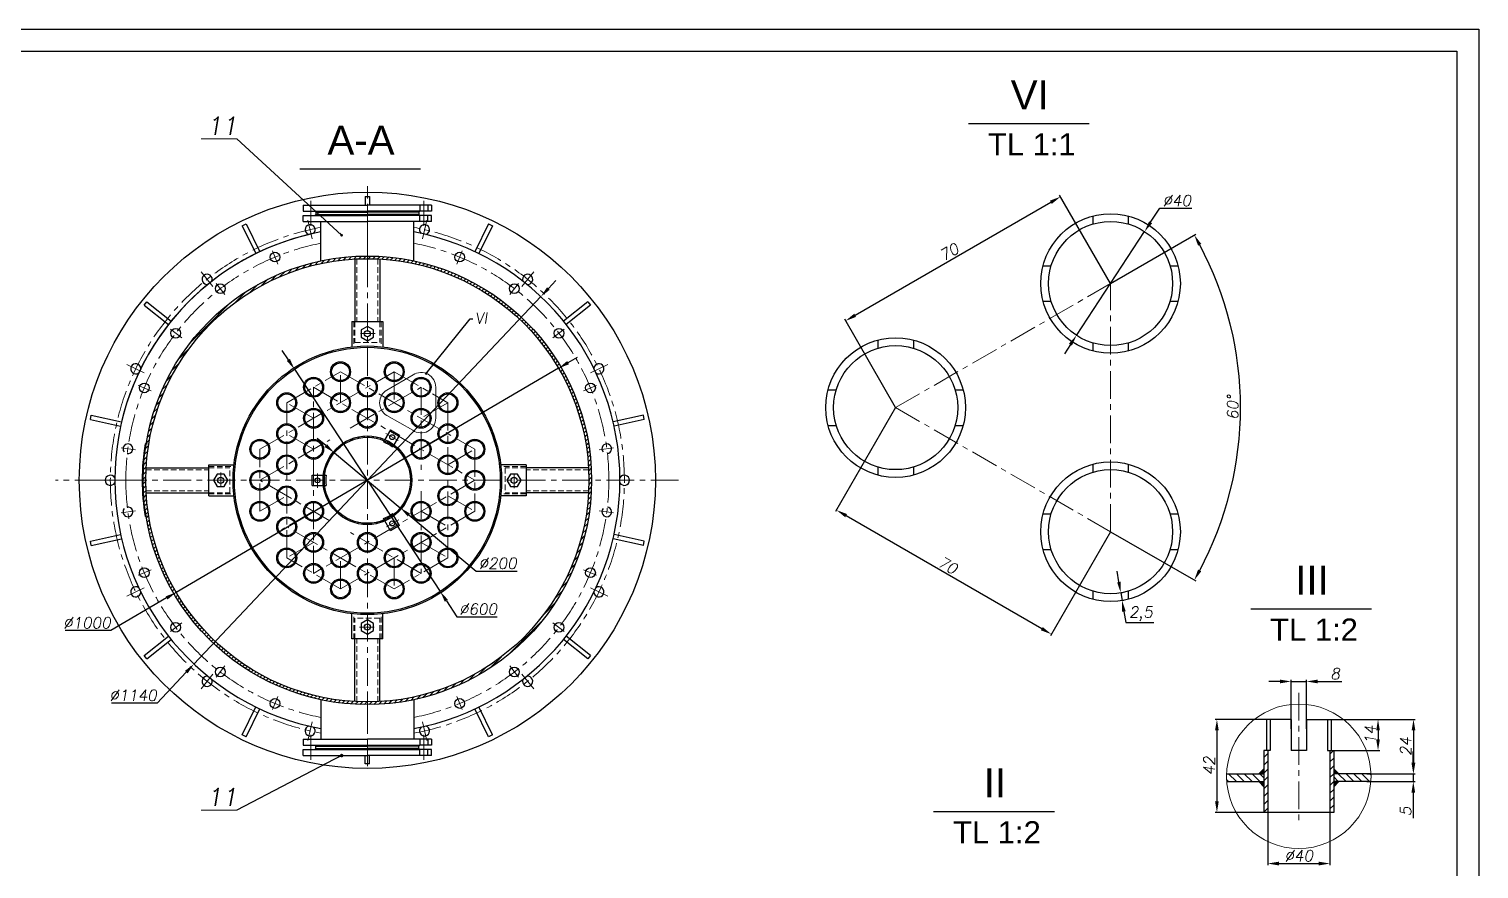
# Model space of a CAD drawing. Header units: inches. Extents: x -9 to 5931, y 0 to 8400.
# Drawn here: x 2659 to 5931, y 6505 to 8400 of the extents above; entities that cross this region are included whole.
import ezdxf

# ---------------------------------------------------------------- set-up
doc = ezdxf.new("R2010")
doc.units = ezdxf.units.IN
doc.header["$LTSCALE"] = 50
doc.header["$MEASUREMENT"] = 0
doc.linetypes.add('CENTER', pattern=[2, 1.25, -0.25, 0.25, -0.25])
doc.linetypes.add('HIDDEN', pattern=[0.375, 0.25, -0.125])
doc.layers.get('0').update_dxf_attribs({"plot": 0})
for name, color, linetype, lineweight in [('Dam', 2, 'Continuous', 30), ('Khuat', 6, 'HIDDEN', 13), ('kthuoc', 3, 'Continuous', 13), ('manh', 4, 'Continuous', 13), ('Net manh', 3, 'Continuous', 13), ('Tam', 1, 'CENTER', 13)]:
    doc.layers.add(name, color=color, linetype=linetype, lineweight=lineweight)
doc.styles.add('chu2.5', font='txt.shx', dxfattribs={"oblique": 10, "height": 25})
doc.styles.add('chu50', font='VNARIAL.ttf', dxfattribs={"height": 50})
doc.styles.add('chu65', font='VNARIAL.ttf', dxfattribs={"height": 65})
doc.dimstyles.new('Copy of kichthuoc2.5', dxfattribs={"dimtxt": 25, "dimasz": 25, "dimexe": 4, "dimexo": 0, "dimgap": 5, "dimtad": 1, "dimdec": 0, "dimzin": 0, "dimdsep": 46, "dimtxsty": 'chu2.5', "dimcen": 5, "dimclrd": 256, "dimclre": 256, "dimclrt": 256, "dimadec": 0, "dimazin": 0, "dimtfac": 1, "dimtdec": 0, "dimtmove": 0, "dimatfit": 0, "dimfxl": 0, "dimtolj": 1, "dimtzin": 0, "dimarcsym": 0})
doc.dimstyles.new('kichthuoc2.5', dxfattribs={"dimtxt": 25, "dimasz": 25, "dimexe": 4, "dimexo": 0, "dimgap": 5, "dimtad": 1, "dimtoh": 1, "dimdec": 0, "dimzin": 0, "dimdsep": 46, "dimtxsty": 'chu2.5', "dimcen": 5, "dimclrd": 256, "dimclre": 256, "dimclrt": 256, "dimadec": 0, "dimazin": 0, "dimtfac": 1, "dimtdec": 0, "dimtmove": 0, "dimatfit": 0, "dimfxl": 0, "dimtolj": 1, "dimtzin": 0, "dimarcsym": 0})
pattern_1 = [(45, (-283.086, 589.3496), (-5.303301, 5.303301), [])]

# ---------------------------------------------------------------- blocks, each defined once
blk = doc.blocks.new('*D25')
at = {"layer": 'DEFPOINTS', "color": 0}
for p in [(5099.4, 7825.9), (4614.4, 7545.9), (4614.4, 7545.9), (5380.8, 7410.8), (5099.4, 7265.9)]:
    blk.add_point(p, dxfattribs=at)
at = {"layer": 'manh', "lineweight": -2}
for p, q in [((5099.4, 7825.9), (5291.8, 7937.1)), ((5099.4, 7265.9), (5291.8, 7154.8))]:
    blk.add_line(p, q, dxfattribs=at)
blk.add_arc((4614.4, 7545.9), 778.3, 331.8406, 28.1594, dxfattribs=at)
at = {"layer": 'manh'}
for points in [[(5296.9, 7911.2), (5304.2, 7915.3), (5288.4, 7935.1)], [(5304.2, 7176.6), (5296.9, 7180.7), (5288.4, 7156.8)]]:
    blk.add_solid(points, dxfattribs=at)
at = {"layer": 'manh', "insert": (5375.1, 7545.9), "char_height": 25, "attachment_point": 5, "rotation": 90, "style": 'chu2.5'}
blk.add_mtext('\\A1;60°', dxfattribs=at)
blk = doc.blocks.new('*D24')
at = {"layer": 'DEFPOINTS', "color": 0}
for p in [(4986.4, 8021.6), (5099.4, 7825.9), (4614.4, 7545.9)]:
    blk.add_point(p, dxfattribs=at)
at = {"layer": 'manh', "lineweight": -2}
for p, q in [((5099.4, 7825.9), (4984.4, 8025.1)), ((4523.1, 7754.1), (4964.7, 8009.1)), ((4614.4, 7545.9), (4499.4, 7745.1))]:
    blk.add_line(p, q, dxfattribs=at)
at = {"layer": 'manh'}
for points in [[(4962.6, 8012.8), (4966.8, 8005.5), (4986.4, 8021.6)], [(4521, 7757.8), (4525.1, 7750.5), (4501.4, 7741.6)]]:
    blk.add_solid(points, dxfattribs=at)
at = {"layer": 'manh', "insert": (4735.1, 7896.8), "char_height": 25, "attachment_point": 5, "rotation": 30, "style": 'chu2.5'}
blk.add_mtext('\\A1;70', dxfattribs=at)
blk = doc.blocks.new('*D23')
at = {"layer": 'DEFPOINTS', "color": 0}
for p in [(4614.4, 7545.9), (5099.4, 7265.9), (4965.9, 7034.7)]:
    blk.add_point(p, dxfattribs=at)
at = {"layer": 'manh', "lineweight": -2}
for p, q in [((4614.4, 7545.9), (4478.9, 7311.3)), ((4502.5, 7302.2), (4944.2, 7047.2)), ((5099.4, 7265.9), (4963.9, 7031.3))]:
    blk.add_line(p, q, dxfattribs=at)
at = {"layer": 'manh'}
for points in [[(4504.6, 7305.8), (4500.5, 7298.6), (4480.9, 7314.7)], [(4946.3, 7050.8), (4942.1, 7043.6), (4965.9, 7034.7)]]:
    blk.add_solid(points, dxfattribs=at)
at = {"layer": 'manh', "insert": (4732.1, 7189.9), "char_height": 25, "attachment_point": 5, "rotation": 330, "style": 'chu2.5'}
blk.add_mtext('\\A1;70', dxfattribs=at)
blk = doc.blocks.new('*D22')
at = {"layer": 'DEFPOINTS', "color": 0}
for p in [(5541.7, 6928.1), (5506.7, 6821.1), (5541.7, 6821.1)]:
    blk.add_point(p, dxfattribs=at)
at = {"layer": 'manh', "lineweight": -2}
for p, q in [((5481.7, 6928.1), (5456.7, 6928.1)), ((5506.7, 6821.1), (5506.7, 6932.1)), ((5506.7, 6928.1), (5541.7, 6928.1)), ((5541.7, 6821.1), (5541.7, 6932.1)), ((5566.7, 6928.1), (5621.3, 6928.1))]:
    blk.add_line(p, q, dxfattribs=at)
at = {"layer": 'manh'}
for points in [[(5481.7, 6932.3), (5481.7, 6923.9), (5506.7, 6928.1)], [(5566.7, 6932.3), (5566.7, 6923.9), (5541.7, 6928.1)]]:
    blk.add_solid(points, dxfattribs=at)
at = {"layer": 'manh', "insert": (5606.5, 6945.6), "char_height": 25, "attachment_point": 5, "style": 'chu2.5'}
blk.add_mtext('\\A1;8', dxfattribs=at)
blk = doc.blocks.new('*D21')
at = {"layer": 'DEFPOINTS', "color": 0}
for p in [(5583, 6842.5), (5705.1, 6720), (5783, 6720)]:
    blk.add_point(p, dxfattribs=at)
at = {"layer": 'manh', "lineweight": -2}
for p, q in [((5583, 6842.5), (5787, 6842.5)), ((5783, 6817.5), (5783, 6745)), ((5705.1, 6720), (5787, 6720))]:
    blk.add_line(p, q, dxfattribs=at)
at = {"layer": 'manh'}
for points in [[(5778.8, 6817.5), (5787.2, 6817.5), (5783, 6842.5)], [(5778.8, 6745), (5787.2, 6745), (5783, 6720)]]:
    blk.add_solid(points, dxfattribs=at)
at = {"layer": 'manh', "insert": (5765.5, 6781.2), "char_height": 25, "attachment_point": 5, "rotation": 90, "style": 'chu2.5'}
blk.add_mtext('\\A1;24', dxfattribs=at)
blk = doc.blocks.new('*D20')
at = {"layer": 'DEFPOINTS', "color": 0}
for p in [(5569.5, 6842.5), (5588.6, 6772.5), (5703, 6772.5)]:
    blk.add_point(p, dxfattribs=at)
at = {"layer": 'manh', "lineweight": -2}
for p, q in [((5569.5, 6842.5), (5707, 6842.5)), ((5703, 6817.5), (5703, 6797.5)), ((5588.6, 6772.5), (5707, 6772.5))]:
    blk.add_line(p, q, dxfattribs=at)
at = {"layer": 'manh'}
for points in [[(5698.8, 6817.5), (5707.1, 6817.5), (5703, 6842.5)], [(5698.8, 6797.5), (5707.1, 6797.5), (5703, 6772.5)]]:
    blk.add_solid(points, dxfattribs=at)
at = {"layer": 'manh', "insert": (5685.5, 6807.5), "char_height": 25, "attachment_point": 5, "rotation": 90, "style": 'chu2.5'}
blk.add_mtext('\\A1;14', dxfattribs=at)
blk = doc.blocks.new('*D19')
at = {"layer": 'DEFPOINTS', "color": 0}
for p in [(5594.2, 6644.9), (5454.2, 6641.9), (5594.2, 6517.3)]:
    blk.add_point(p, dxfattribs=at)
at = {"layer": 'manh', "lineweight": -2}
for p, q in [((5594.2, 6644.9), (5594.2, 6513.3)), ((5454.2, 6641.9), (5454.2, 6513.3)), ((5479.2, 6517.3), (5569.2, 6517.3))]:
    blk.add_line(p, q, dxfattribs=at)
at = {"layer": 'manh'}
for points in [[(5479.2, 6521.5), (5479.2, 6513.1), (5454.2, 6517.3)], [(5569.2, 6521.5), (5569.2, 6513.1), (5594.2, 6517.3)]]:
    blk.add_solid(points, dxfattribs=at)
at = {"layer": 'manh', "insert": (5524.2, 6534.8), "char_height": 25, "attachment_point": 5, "style": 'chu2.5'}
blk.add_mtext('\\A1;%%c40', dxfattribs=at)
blk = doc.blocks.new('*D18')
at = {"layer": 'DEFPOINTS', "color": 0}
for p in [(5677.6, 6720), (5677.6, 6702.5), (5782.6, 6702.5)]:
    blk.add_point(p, dxfattribs=at)
at = {"layer": 'Net manh', "lineweight": -2}
for p, q in [((5782.6, 6745), (5782.6, 6770)), ((5677.6, 6720), (5786.6, 6720)), ((5782.6, 6720), (5782.6, 6702.5)), ((5677.6, 6702.5), (5786.6, 6702.5)), ((5782.6, 6677.5), (5782.6, 6619.7))]:
    blk.add_line(p, q, dxfattribs=at)
at = {"layer": 'Net manh'}
for points in [[(5778.4, 6745), (5786.7, 6745), (5782.6, 6720)], [(5778.4, 6677.5), (5786.7, 6677.5), (5782.6, 6702.5)]]:
    blk.add_solid(points, dxfattribs=at)
at = {"layer": 'Net manh', "insert": (5765.1, 6634.9), "char_height": 25, "attachment_point": 5, "rotation": 90, "style": 'chu2.5'}
blk.add_mtext('\\A1;5', dxfattribs=at)
blk = doc.blocks.new('*D17')
at = {"layer": 'DEFPOINTS', "color": 0}
for p in [(5459.8, 6842.5), (5339.4, 6632.5), (5472.7, 6632.5)]:
    blk.add_point(p, dxfattribs=at)
at = {"layer": 'manh', "lineweight": -2}
for p, q in [((5459.8, 6842.5), (5335.4, 6842.5)), ((5339.4, 6817.5), (5339.4, 6657.5)), ((5472.7, 6632.5), (5335.4, 6632.5))]:
    blk.add_line(p, q, dxfattribs=at)
at = {"layer": 'manh'}
for points in [[(5335.2, 6817.5), (5343.5, 6817.5), (5339.4, 6842.5)], [(5335.2, 6657.5), (5343.5, 6657.5), (5339.4, 6632.5)]]:
    blk.add_solid(points, dxfattribs=at)
at = {"layer": 'manh', "insert": (5321.9, 6737.5), "char_height": 25, "attachment_point": 5, "rotation": 90, "style": 'chu2.5'}
blk.add_mtext('\\A1;42', dxfattribs=at)
blk = doc.blocks.new('*D35')
at = {"layer": 'DEFPOINTS', "color": 0}
for p in [(5122.5, 7127.9), (5125.4, 7110.6), (5125.4, 7110.6)]:
    blk.add_point(p, dxfattribs=at)
at = {"layer": 'kthuoc', "lineweight": -2}
for p, q in [((5118.3, 7152.5), (5114.2, 7177.2)), ((5122.5, 7127.9), (5126.4, 7128.5)), ((5122.5, 7127.9), (5125.4, 7110.6)), ((5125.4, 7110.6), (5129.3, 7111.3)), ((5129.5, 7086), (5133.6, 7061.3)), ((5133.6, 7061.3), (5197.2, 7061.3))]:
    blk.add_line(p, q, dxfattribs=at)
at = {"layer": 'kthuoc'}
for points in [[(5122.5, 7153.2), (5114.2, 7151.8), (5122.5, 7127.9)], [(5133.6, 7086.6), (5125.4, 7085.3), (5125.4, 7110.6)]]:
    blk.add_solid(points, dxfattribs=at)
at = {"layer": 'kthuoc', "insert": (5167.9, 7080.9), "char_height": 25, "attachment_point": 5, "style": 'chu2.5'}
blk.add_mtext('\\A1;2,5', dxfattribs=at)
blk = doc.blocks.new('*D36')
at = {"layer": 'DEFPOINTS', "color": 0}
for p in [(5176.2, 7943), (5022.5, 7708.9)]:
    blk.add_point(p, dxfattribs=at)
at = {"layer": 'kthuoc', "lineweight": -2}
for p, q in [((5189.9, 7963.9), (5210.7, 7995.5)), ((5210.7, 7995.5), (5282.6, 7995.5)), ((5022.5, 7708.9), (5176.2, 7943)), ((5008.8, 7688), (4995.1, 7667.1))]:
    blk.add_line(p, q, dxfattribs=at)
at = {"layer": 'kthuoc'}
for points in [[(5186.4, 7966.2), (5193.4, 7961.6), (5176.2, 7943)], [(5005.3, 7690.3), (5012.3, 7685.7), (5022.5, 7708.9)]]:
    blk.add_solid(points, dxfattribs=at)
at = {"layer": 'kthuoc', "insert": (5249.1, 8013), "char_height": 25, "attachment_point": 5, "style": 'chu2.5'}
blk.add_mtext('\\A1;%%c40', dxfattribs=at)
blk = doc.blocks.new('*D38')
at = {"layer": 'DEFPOINTS', "color": 0}
for p in [(3813.6, 7796.3), (3030.9, 6967.4)]:
    blk.add_point(p, dxfattribs=at)
at = {"layer": 'kthuoc', "lineweight": -2}
for p, q in [((3830.8, 7814.5), (3847.9, 7832.7)), ((3813.6, 7796.3), (3030.9, 6967.4)), ((3013.8, 6949.3), (2947.8, 6879.3)), ((2947.8, 6879.3), (2844.7, 6879.3))]:
    blk.add_line(p, q, dxfattribs=at)
at = {"layer": 'kthuoc'}
for points in [[(3827.7, 7817.4), (3833.8, 7811.6), (3813.6, 7796.3)], [(3010.8, 6952.1), (3016.8, 6946.4), (3030.9, 6967.4)]]:
    blk.add_solid(points, dxfattribs=at)
at = {"layer": 'kthuoc', "insert": (2893.7, 6896.8), "char_height": 25, "attachment_point": 5, "style": 'chu2.5'}
blk.add_mtext('\\A1;∅1140', dxfattribs=at)
blk = doc.blocks.new('*D39')
at = {"layer": 'DEFPOINTS', "color": 0}
for p in [(3853.7, 7634.6), (2990.9, 7129.1)]:
    blk.add_point(p, dxfattribs=at)
at = {"layer": 'kthuoc', "lineweight": -2}
for p, q in [((3875.3, 7647.3), (3896.8, 7659.9)), ((3853.7, 7634.6), (2990.9, 7129.1)), ((2969.3, 7116.5), (2843.6, 7042.9)), ((2843.6, 7042.9), (2740.6, 7042.9))]:
    blk.add_line(p, q, dxfattribs=at)
at = {"layer": 'kthuoc'}
for points in [[(3873.1, 7650.9), (3877.4, 7643.7), (3853.7, 7634.6)], [(2967.2, 7120.1), (2971.4, 7112.9), (2990.9, 7129.1)]]:
    blk.add_solid(points, dxfattribs=at)
at = {"layer": 'kthuoc', "insert": (2789.6, 7060.4), "char_height": 25, "attachment_point": 5, "style": 'chu2.5'}
blk.add_mtext('\\A1;∅1000', dxfattribs=at)
blk = doc.blocks.new('*D40')
at = {"layer": 'DEFPOINTS', "color": 0}
for p in [(3347.8, 7444), (3496.7, 7319.7)]:
    blk.add_point(p, dxfattribs=at)
at = {"layer": 'kthuoc', "lineweight": -2}
for p, q in [((3328.6, 7460.1), (3309.4, 7476.1)), ((3347.8, 7444), (3496.7, 7319.7)), ((3515.9, 7303.7), (3667.7, 7177.1)), ((3667.7, 7177.1), (3760.4, 7177.1))]:
    blk.add_line(p, q, dxfattribs=at)
at = {"layer": 'kthuoc'}
for points in [[(3331.3, 7463.3), (3325.9, 7456.9), (3347.8, 7444)], [(3518.6, 7306.9), (3513.3, 7300.5), (3496.7, 7319.7)]]:
    blk.add_solid(points, dxfattribs=at)
at = {"layer": 'kthuoc', "insert": (3716.5, 7194.6), "char_height": 25, "attachment_point": 5, "style": 'chu2.5'}
blk.add_mtext('\\A1;%%c200', dxfattribs=at)
blk = doc.blocks.new('*D41')
at = {"layer": 'DEFPOINTS', "color": 0}
for p in [(3257.7, 7632.7), (3586.9, 7131.1)]:
    blk.add_point(p, dxfattribs=at)
at = {"layer": 'kthuoc', "lineweight": -2}
for p, q in [((3244, 7653.6), (3230.3, 7674.5)), ((3257.7, 7632.7), (3586.9, 7131.1)), ((3600.6, 7110.2), (3624.4, 7073.8)), ((3624.4, 7073.8), (3714.9, 7073.8))]:
    blk.add_line(p, q, dxfattribs=at)
at = {"layer": 'kthuoc'}
for points in [[(3247.5, 7655.9), (3240.5, 7651.3), (3257.7, 7632.7)], [(3604.1, 7112.4), (3597.1, 7107.9), (3586.9, 7131.1)]]:
    blk.add_solid(points, dxfattribs=at)
at = {"layer": 'kthuoc', "insert": (3672.2, 7091.3), "char_height": 25, "attachment_point": 5, "style": 'chu2.5'}
blk.add_mtext('\\A1;∅600', dxfattribs=at)

msp = doc.modelspace()

# ---------------------------------------------------------------- hatches: boundary and pattern name
at = {"layer": 'kthuoc'}
h = msp.add_hatch(dxfattribs=at)
h.set_pattern_fill('ANSI31', color=256, scale=60, style=0)
h.set_pattern_definition(pattern_1)
edge = h.paths.add_edge_path(flags=16)
edge.add_arc((3422.3, 7381.9), 500, 0, 360)
edge = h.paths.add_edge_path()
edge.add_arc((3422.3, 7381.9), 506, 0, 360)
h = msp.add_hatch(dxfattribs=at)
h.set_pattern_fill('ANSI31', color=256, scale=60, style=0)
h.set_pattern_definition(pattern_1)
h.paths.add_polyline_path([(3422.3, 7478.9), (3422.3, 7481.9, 0.414214), (3322.3, 7381.9), (3325.3, 7381.9, -0.414214)])
h.paths.add_polyline_path([(3422.3, 7481.9), (3422.3, 7478.9, -0.414214), (3519.3, 7381.9), (3522.3, 7381.9, 0.414214)])
h.paths.add_polyline_path([(3522.3, 7381.9), (3519.3, 7381.9, -0.414214), (3422.3, 7284.9), (3422.3, 7281.9, 0.414214)])
h.paths.add_polyline_path([(3325.3, 7381.9), (3322.3, 7381.9, 0.414214), (3422.3, 7281.9), (3422.3, 7284.9, -0.414214)])
at = {"layer": 'manh'}
h = msp.add_hatch(dxfattribs=at)
h.set_pattern_fill('ANSI31', color=256, scale=100, style=0)
h.set_pattern_definition([(45, (23162.003, -275.211), (-8.838835, 8.838835), [])])
h.paths.add_polyline_path([(5454.2, 6772.5), (5445.4, 6772.5), (5445.4, 6632.5), (5454.2, 6632.5)])
h.paths.add_polyline_path([(5602.9, 6772.5), (5594.2, 6772.5), (5594.2, 6632.5), (5602.9, 6632.5)])
h = msp.add_hatch(dxfattribs=at)
h.set_pattern_fill('ANSI31', color=256, scale=100, angle=90, style=0)
h.set_pattern_definition([(135, (23162.003, -275.211), (-8.838835, -8.838835), [])])
h.paths.add_polyline_path([(5361.2, 6720, 0.009016), (5361.1, 6714.1, 0.017842), (5361.6, 6702.5), (5445.4, 6702.5), (5445.4, 6720)])
h.paths.add_polyline_path([(5602.9, 6720), (5602.9, 6702.5), (5686.8, 6702.5, 0.017842), (5687.2, 6714.1, 0.009016), (5687.1, 6720)])
for points in [[(5434.1, 6720), (5445.4, 6720), (5445.4, 6730.8)], [(5602.9, 6730.8), (5614.2, 6720), (5602.9, 6720)], [(5445.4, 6702.5), (5433.7, 6702.5), (5445.4, 6690.5)], [(5602.9, 6702.5), (5614.6, 6702.5), (5602.9, 6690.5)]]:
    msp.add_hatch(color=256, dxfattribs=at).paths.add_polyline_path(points)

# ---------------------------------------------------------------- linework, layer by layer
msp.add_lwpolyline([(-9.2, 0), (-9.2, 8400), (5930.8, 8400), (5930.8, 0), (-9.2, 0)], close=True)
at = {"layer": 'Dam'}
for p, q in [((240.8, 8350), (5880.8, 8350)), ((5880.8, 8350), (5880.8, 50)), ((4778.9, 8186.7), (5051.5, 8186.7)), ((4792.9, 8186.7), (4933.8, 8186.7)), ((3269.8, 8084.5), (3542.4, 8084.5)), ((3417.3, 8021.9), (3427.3, 8021.9)), ((3417.3, 8021.9), (3417.3, 8002.9)), ((3427.3, 8021.9), (3427.3, 8002.9)), ((3277.3, 8002.9), (3277.3, 7989.4)), ((3277.3, 8002.9), (3422.3, 8002.9)), ((3277.3, 7989.4), (3422.3, 7989.4)), ((3303.8, 7989.4), (3306.3, 7986.9)), ((3306.3, 7986.9), (3306.3, 7981.9)), ((3306.3, 7986.9), (3422.3, 7986.9)), ((3567.3, 8002.9), (3422.3, 8002.9)), ((3567.3, 7989.4), (3422.3, 7989.4)), ((3538.3, 7986.9), (3422.3, 7986.9)), ((3540.8, 7989.4), (3538.3, 7986.9)), ((3538.3, 7986.9), (3538.3, 7981.9)), ((3540.8, 8002.9), (3540.8, 7989.4)), ((3558.8, 8002.9), (3558.8, 7989.4)), ((3567.3, 8002.9), (3567.3, 7989.4)), ((3140.1, 7956.3), (3149.1, 7960.7)), ((3140.1, 7956.3), (3170.5, 7893.2)), ((3149.1, 7960.7), (3179.5, 7897.6)), ((3277.3, 7979.4), (3422.3, 7979.4)), ((3277.3, 7965.9), (3277.3, 7979.4)), ((3277.3, 7965.9), (3422.3, 7965.9)), ((3303.8, 7979.4), (3306.3, 7981.9)), ((3306.3, 7981.9), (3422.3, 7981.9)), ((3317.3, 7876.9), (3317.3, 7965.9)), ((3538.3, 7981.9), (3422.3, 7981.9)), ((3567.3, 7979.4), (3422.3, 7979.4)), ((3567.3, 7965.9), (3422.3, 7965.9)), ((3527.3, 7876.9), (3527.3, 7965.9)), ((3540.8, 7979.4), (3538.3, 7981.9)), ((3540.8, 7965.9), (3540.8, 7979.4)), ((3558.8, 7965.9), (3558.8, 7979.4)), ((3567.3, 7965.9), (3567.3, 7979.4)), ((3695.5, 7960.7), (3665.1, 7897.6)), ((3704.5, 7956.3), (3674.1, 7893.2)), ((3695.5, 7960.7), (3704.5, 7956.3)), ((5059.4, 7978.3), (5059.4, 7960.1)), ((5139.4, 7978.3), (5139.4, 7960.1)), ((3394.3, 7881.1), (3394.3, 7739.9)), ((3450.3, 7881.1), (3450.3, 7739.9)), ((4947, 7865.9), (4965.2, 7865.9)), ((5233.5, 7865.9), (5251.7, 7865.9)), ((2918.8, 7777), (2925, 7784.8)), ((2918.8, 7777), (2973.5, 7733.3)), ((2925, 7784.8), (2979.8, 7741.2)), ((3919.5, 7784.8), (3864.8, 7741.2)), ((3925.8, 7777), (3871, 7733.3)), ((3919.5, 7784.8), (3925.8, 7777)), ((4947, 7785.9), (4965.2, 7785.9)), ((5233.5, 7785.9), (5251.7, 7785.9)), ((3387.3, 7739.9), (3457.3, 7739.9)), ((3387.3, 7739.9), (3387.3, 7683.1)), ((3457.3, 7739.9), (3457.3, 7683.1)), ((4574.4, 7698.3), (4574.4, 7680.1)), ((4654.4, 7698.3), (4654.4, 7680.1)), ((5059.4, 7691.8), (5059.4, 7673.6)), ((5139.4, 7691.8), (5139.4, 7673.6)), ((4462.1, 7585.9), (4480.2, 7585.9)), ((4748.6, 7585.9), (4766.7, 7585.9)), ((2797.2, 7519.4), (2799.4, 7529.2)), ((2799.4, 7529.2), (2867.7, 7513.6)), ((4045.1, 7529.2), (3976.8, 7513.6)), ((4047.3, 7519.4), (4045.1, 7529.2)), ((2797.2, 7519.4), (2865.5, 7503.8)), ((3474.6, 7495.6), (3461.9, 7473.6)), ((3474.6, 7495.6), (3494.6, 7484.1)), ((4047.3, 7519.4), (3979.1, 7503.8)), ((4462.1, 7505.9), (4480.2, 7505.9)), ((4748.6, 7505.9), (4766.7, 7505.9)), ((3460.4, 7471), (3458.9, 7468.4)), ((3494.6, 7484.1), (3481.9, 7462.1)), ((3480.4, 7459.5), (3478.9, 7456.9)), ((2923.1, 7409.9), (3064.3, 7409.9)), ((3064.3, 7416.9), (3121.1, 7416.9)), ((3064.3, 7346.9), (3064.3, 7416.9)), ((3780.3, 7416.9), (3723.5, 7416.9)), ((3780.3, 7416.9), (3780.3, 7346.9)), ((3921.5, 7409.9), (3780.3, 7409.9)), ((4574.4, 7411.8), (4574.4, 7393.6)), ((4654.4, 7411.8), (4654.4, 7393.6)), ((5059.4, 7418.3), (5059.4, 7400.1)), ((5139.4, 7418.3), (5139.4, 7400.1)), ((3297.6, 7370.4), (3297.6, 7393.4)), ((3297.6, 7393.4), (3323, 7393.4)), ((3297.6, 7370.4), (3323, 7370.4)), ((3326, 7393.4), (3329.1, 7393.4)), ((3326, 7370.4), (3329.1, 7370.4)), ((2923.1, 7353.9), (3064.3, 7353.9)), ((3064.3, 7346.9), (3121.1, 7346.9)), ((3780.3, 7346.9), (3723.5, 7346.9)), ((3921.5, 7353.9), (3780.3, 7353.9)), ((3480.4, 7304.3), (3478.9, 7306.9)), ((3494.6, 7279.7), (3481.9, 7301.7)), ((4947, 7305.9), (4965.2, 7305.9)), ((5233.5, 7305.9), (5251.7, 7305.9)), ((3460.4, 7292.8), (3458.9, 7295.4)), ((3474.6, 7268.2), (3461.9, 7290.2)), ((3494.6, 7279.7), (3474.6, 7268.2)), ((2797.2, 7244.3), (2865.5, 7259.9)), ((2799.4, 7234.6), (2797.2, 7244.3)), ((2799.4, 7234.6), (2867.7, 7250.2)), ((4045.1, 7234.6), (3976.8, 7250.2)), ((4047.3, 7244.3), (3979.1, 7259.9)), ((4045.1, 7234.6), (4047.3, 7244.3)), ((4947, 7225.9), (4965.2, 7225.9)), ((5233.5, 7225.9), (5251.7, 7225.9)), ((5059.4, 7131.8), (5059.4, 7113.6)), ((5139.4, 7131.8), (5139.4, 7113.6)), ((3387.3, 7023.9), (3387.3, 7080.7)), ((3457.3, 7023.9), (3457.3, 7080.7)), ((5415.7, 7092), (5688.4, 7092)), ((5429.8, 7092), (5570.7, 7092)), ((2918.8, 6986.8), (2973.5, 7030.4)), ((2925, 6978.9), (2979.8, 7022.6)), ((3457.3, 7023.9), (3387.3, 7023.9)), ((3394.3, 6882.7), (3394.3, 7023.9)), ((3450.3, 6882.7), (3450.3, 7023.9)), ((3919.5, 6978.9), (3864.8, 7022.6)), ((3925.8, 6986.8), (3871, 7030.4)), ((2925, 6978.9), (2918.8, 6986.8)), ((3925.8, 6986.8), (3919.5, 6978.9)), ((3317.3, 6886.9), (3317.3, 6797.9)), ((3527.3, 6886.9), (3527.3, 6797.9)), ((3140.1, 6807.4), (3170.5, 6870.5)), ((3149.1, 6803.1), (3179.5, 6866.2)), ((3695.5, 6803.1), (3665.1, 6866.2)), ((3704.5, 6807.4), (3674.1, 6870.5)), ((5451, 6842.5), (5451, 6772.5)), ((5506.7, 6842.5), (5451, 6842.5)), ((5459.8, 6842.5), (5459.8, 6772.5)), ((5506.7, 6842.5), (5506.7, 6772.5)), ((5541.7, 6842.5), (5597.3, 6842.5)), ((5541.7, 6842.5), (5541.7, 6772.5)), ((5588.6, 6842.5), (5588.6, 6772.5)), ((5597.3, 6842.5), (5597.3, 6772.5)), ((3149.1, 6803.1), (3140.1, 6807.4)), ((3704.5, 6807.4), (3695.5, 6803.1)), ((3277.3, 6797.9), (3277.3, 6784.4)), ((3277.3, 6797.9), (3422.3, 6797.9)), ((3277.3, 6784.4), (3540.8, 6784.4)), ((3277.3, 6774.4), (3540.8, 6774.4)), ((3277.3, 6760.9), (3277.3, 6774.4)), ((3303.8, 6784.4), (3306.3, 6781.9)), ((3303.8, 6774.4), (3306.3, 6776.9)), ((3306.3, 6781.9), (3422.3, 6781.9)), ((3306.3, 6776.9), (3306.3, 6781.9)), ((3306.3, 6776.9), (3422.3, 6776.9)), ((3567.3, 6797.9), (3422.3, 6797.9)), ((3538.3, 6781.9), (3422.3, 6781.9)), ((3538.3, 6776.9), (3422.3, 6776.9)), ((3540.8, 6784.4), (3538.3, 6781.9)), ((3538.3, 6776.9), (3538.3, 6781.9)), ((3540.8, 6774.4), (3538.3, 6776.9)), ((3540.8, 6797.9), (3540.8, 6784.4)), ((3567.3, 6784.4), (3540.8, 6784.4)), ((3540.8, 6760.9), (3540.8, 6774.4)), ((3567.3, 6774.4), (3540.8, 6774.4)), ((3558.8, 6797.9), (3558.8, 6784.4)), ((3558.8, 6760.9), (3558.8, 6774.4)), ((3567.3, 6797.9), (3567.3, 6784.4)), ((3567.3, 6760.9), (3567.3, 6774.4)), ((3277.3, 6760.9), (3422.3, 6760.9)), ((3417.3, 6741.9), (3417.3, 6760.9)), ((3427.3, 6741.9), (3417.3, 6741.9)), ((3567.3, 6760.9), (3422.3, 6760.9)), ((3427.3, 6741.9), (3427.3, 6760.9)), ((5459.8, 6772.5), (5445.4, 6772.5)), ((5445.4, 6772.5), (5445.4, 6632.5)), ((5454.2, 6772.5), (5454.2, 6632.5)), ((5541.7, 6772.5), (5506.7, 6772.5)), ((5541.7, 6772.5), (5506.7, 6772.5)), ((5588.6, 6772.5), (5602.9, 6772.5)), ((5594.2, 6772.5), (5594.2, 6632.5)), ((5602.9, 6772.5), (5602.9, 6632.5)), ((5361.2, 6720), (5445.4, 6720)), ((5687.1, 6720), (5602.9, 6720)), ((5361.6, 6702.5), (5445.4, 6702.5)), ((5686.8, 6702.5), (5602.9, 6702.5)), ((4700.2, 6634.7), (4972.9, 6634.7)), ((4714.3, 6634.7), (4855.1, 6634.7)), ((5602.9, 6632.5), (5445.4, 6632.5))]:
    msp.add_line(p, q, dxfattribs=at)
at = {"layer": 'Dam', "color": 2}
for p, q in [((2925.9, 7463.1), (2920.9, 7463.9)), ((3918.7, 7463.1), (3923.6, 7463.9)), ((2925.9, 7300.7), (2920.9, 7299.9))]:
    msp.add_line(p, q, dxfattribs=at)
at = {"layer": 'Dam'}
for points in [[(3436.3, 7721), (3422.3, 7729), (3408.3, 7721), (3408.3, 7704.8), (3422.3, 7696.7), (3436.3, 7704.8)], [(3083.2, 7395.9), (3075.1, 7381.9), (3083.2, 7367.9), (3099.4, 7367.9), (3107.4, 7381.9), (3099.4, 7395.9)], [(3761.4, 7367.9), (3769.4, 7381.9), (3761.4, 7395.9), (3745.2, 7395.9), (3737.1, 7381.9), (3745.2, 7367.9)], [(3408.3, 7042.8), (3422.3, 7034.7), (3436.3, 7042.8), (3436.3, 7059), (3422.3, 7067), (3408.3, 7059)]]:
    msp.add_lwpolyline(points, close=True, dxfattribs=at)
for centre, radius in [((3422.3, 7381.9), 650), ((5099.4, 7825.9), 157.5), ((5099.4, 7825.9), 140), ((3422.3, 7381.9), 506), ((3213.7, 7885.4), 11), ((3630.8, 7885.4), 11), ((3422.3, 7381.9), 500), ((3090.5, 7814.3), 11), ((3754, 7814.3), 11), ((2989.9, 7713.7), 11), ((3854.7, 7713.7), 11), ((3422.3, 7712.9), 7), ((4614.4, 7545.9), 157.5), ((3422.3, 7381.9), 303), ((3422.3, 7381.9), 300), ((3422.3, 7381.9), 300), ((4614.4, 7545.9), 140), ((3361.7, 7626.9), 22.5), ((3361.7, 7626.9), 20), ((3482.9, 7626.9), 22.5), ((3482.9, 7626.9), 20), ((2918.8, 7590.4), 11), ((3301, 7591.9), 22.5), ((3301, 7591.9), 20), ((3422.3, 7591.9), 22.5), ((3422.3, 7591.9), 20), ((3543.5, 7591.9), 22.5), ((3543.5, 7591.9), 20), ((3925.8, 7590.4), 11), ((3240.4, 7556.9), 22.5), ((3240.4, 7556.9), 20), ((3361.7, 7556.9), 22.5), ((3361.7, 7556.9), 20), ((3482.9, 7556.9), 22.5), ((3482.9, 7556.9), 20), ((3604.1, 7556.9), 22.5), ((3604.1, 7556.9), 20), ((3301, 7521.9), 22.5), ((3301, 7521.9), 20), ((3422.3, 7521.9), 22.5), ((3422.3, 7521.9), 20), ((3543.5, 7521.9), 22.5), ((3543.5, 7521.9), 20), ((3240.4, 7486.9), 22.5), ((3240.4, 7486.9), 20), ((3604.1, 7486.9), 22.5), ((3604.1, 7486.9), 20), ((3179.8, 7451.9), 22.5), ((3179.8, 7451.9), 20), ((3301, 7451.9), 22.5), ((3301, 7451.9), 20), ((3422.3, 7381.9), 100), ((3422.3, 7381.9), 100), ((3422.3, 7381.9), 97), ((3478.5, 7479.2), 5.61), ((3543.5, 7451.9), 22.5), ((3543.5, 7451.9), 20), ((3664.8, 7451.9), 22.5), ((3664.8, 7451.9), 20), ((3240.4, 7416.9), 22.5), ((3240.4, 7416.9), 20), ((3604.1, 7416.9), 22.5), ((3604.1, 7416.9), 20), ((3179.8, 7381.9), 22.5), ((3179.8, 7381.9), 20), ((3664.8, 7381.9), 22.5), ((3664.8, 7381.9), 20), ((5099.4, 7265.9), 157.5), ((5099.4, 7265.9), 140), ((3091.3, 7381.9), 7), ((3240.4, 7346.9), 22.5), ((3240.4, 7346.9), 20), ((3309.9, 7381.9), 5.61), ((3604.1, 7346.9), 22.5), ((3604.1, 7346.9), 20), ((3753.3, 7381.9), 7), ((3179.8, 7311.9), 22.5), ((3179.8, 7311.9), 20), ((3301, 7311.9), 22.5), ((3301, 7311.9), 20), ((3543.5, 7311.9), 22.5), ((3543.5, 7311.9), 20), ((3664.8, 7311.9), 22.5), ((3664.8, 7311.9), 20), ((3240.4, 7276.9), 22.5), ((3240.4, 7276.9), 20), ((3604.1, 7276.9), 22.5), ((3604.1, 7276.9), 20), ((3301, 7241.9), 22.5), ((3422.3, 7241.9), 22.5), ((3478.5, 7284.5), 5.61), ((3543.5, 7241.9), 22.5), ((3301, 7241.9), 20), ((3422.3, 7241.9), 20), ((3543.5, 7241.9), 20), ((3240.4, 7206.9), 22.5), ((3240.4, 7206.9), 20), ((3361.7, 7206.9), 22.5), ((3361.7, 7206.9), 20), ((3482.9, 7206.9), 22.5), ((3482.9, 7206.9), 20), ((3604.1, 7206.9), 22.5), ((3604.1, 7206.9), 20), ((2918.8, 7173.3), 11), ((3301, 7171.9), 22.5), ((3301, 7171.9), 20), ((3422.3, 7171.9), 22.5), ((3422.3, 7171.9), 20), ((3543.5, 7171.9), 22.5), ((3543.5, 7171.9), 20), ((3925.8, 7173.3), 11), ((3361.7, 7136.9), 22.5), ((3361.7, 7136.9), 20), ((3482.9, 7136.9), 22.5), ((3482.9, 7136.9), 20), ((2989.9, 7050.1), 11), ((3422.3, 7050.9), 7), ((3854.7, 7050.1), 11), ((3090.5, 6949.5), 11), ((3754, 6949.5), 11), ((3213.7, 6878.4), 11), ((3630.8, 6878.4), 11)]:
    msp.add_circle(centre, radius, dxfattribs=at)
for centre, radius, start, end in [((3293.2, 7947.3), 11.5, 312.1673, 253.547), ((3551.3, 7947.3), 11.5, 286.453, 227.8327), ((3422.3, 7381.9), 570, 100.6151, 180), ((3422.3, 7381.9), 570, 100.6151, 166.2998), ((3422.3, 7381.9), 570, 0, 79.3849), ((3060.7, 7835.3), 11.5, 337.8816, 279.2613), ((3783.9, 7835.3), 11.5, 260.7387, 202.1184), ((2899.7, 7633.5), 11.5, 3.5958, 304.9756), ((3944.8, 7633.5), 11.5, 235.0244, 176.4042), ((2881.9, 7453), 11, 263.0782, 221.2159), ((3426.8, 7389.7), 85, 52.2166, 67.7834), ((3962.6, 7453), 11, 276.9218, 221.2159), ((2842.3, 7381.9), 11.5, 29.3101, 330.6899), ((3422.3, 7381.9), 570, 180, 259.3849), ((3413.3, 7381.9), 85, 172.2166, 187.7834), ((3422.3, 7381.9), 570, 280.6151, 0), ((4002.3, 7381.9), 11.5, 209.3101, 150.6899), ((2881.9, 7310.7), 11, 138.7841, 96.9218), ((3426.8, 7374.1), 85, 292.2166, 307.7834), ((3962.6, 7310.7), 11, 138.7841, 83.0782), ((2899.7, 7130.2), 11.5, 55.0244, 356.4042), ((3944.8, 7130.2), 11.5, 183.5958, 124.9756), ((3060.7, 6928.4), 11.5, 80.7387, 22.1184), ((3783.9, 6928.4), 11.5, 157.8816, 99.2613), ((3293.2, 6816.4), 11.5, 106.453, 47.8327), ((3551.3, 6816.4), 11.5, 132.1673, 73.547)]:
    msp.add_arc(centre, radius, start, end, dxfattribs=at)
at = {"layer": 'Dam', "color": 2}
msp.add_arc((3422.3, 7381.9), 508, 170.7118, 189.2882, dxfattribs=at)
at = {"layer": 'Khuat'}
for p, q in [((3398.5, 7881.3), (3398.5, 7739.9)), ((3446.1, 7881.3), (3446.1, 7739.9)), ((3391.5, 7739.9), (3391.5, 7683.5)), ((3394.3, 7739.9), (3394.3, 7692.6)), ((3450.3, 7739.9), (3450.3, 7692.6)), ((3453.1, 7739.9), (3453.1, 7683.5)), ((3394.3, 7692.6), (3450.3, 7692.6)), ((2922.8, 7405.7), (3064.3, 7405.7)), ((3064.3, 7412.7), (3120.7, 7412.7)), ((3064.3, 7409.9), (3111.6, 7409.9)), ((3111.6, 7353.9), (3111.6, 7409.9)), ((3780.3, 7412.7), (3723.9, 7412.7)), ((3780.3, 7409.9), (3733, 7409.9)), ((3733, 7409.9), (3733, 7353.9)), ((3921.7, 7405.7), (3780.3, 7405.7)), ((2922.8, 7358.1), (3064.3, 7358.1)), ((3064.3, 7353.9), (3111.6, 7353.9)), ((3064.3, 7351.1), (3120.7, 7351.1)), ((3780.3, 7351.1), (3723.9, 7351.1)), ((3780.3, 7353.9), (3733, 7353.9)), ((3921.7, 7358.1), (3780.3, 7358.1)), ((3391.5, 7023.9), (3391.5, 7080.3)), ((3450.3, 7071.2), (3394.3, 7071.2)), ((3394.3, 7023.9), (3394.3, 7071.2)), ((3450.3, 7023.9), (3450.3, 7071.2)), ((3453.1, 7023.9), (3453.1, 7080.3)), ((3398.5, 6882.4), (3398.5, 7023.9)), ((3446.1, 6882.4), (3446.1, 7023.9))]:
    msp.add_line(p, q, dxfattribs=at)
at = {"layer": 'kthuoc'}
for p, q in [((3128.1, 8152), (3047.5, 8152)), ((3466.4, 7585.5), (3525.5, 7619.6)), ((3576.6, 7591.9), (3576.6, 7521.9)), ((3524.7, 7494.7), (3466.4, 7528.2)), ((3128.1, 6637.6), (3047.5, 6637.6))]:
    msp.add_line(p, q, dxfattribs=at)
msp.add_circle((5524.2, 6714.1), 163, dxfattribs=at)
for centre, start, end in [((3543.5, 7591.9), 0, 122.9588), ((3482.9, 7556.9), 119.899, 240.0934), ((3543.5, 7521.9), 235.3304, 0)]:
    msp.add_arc(centre, 33.1, start, end, dxfattribs=at)
at = {"layer": 'manh'}
for p, q in [((5434.1, 6720), (5445.4, 6730.8)), ((5614.2, 6720), (5602.9, 6730.8)), ((5433.7, 6702.5), (5445.4, 6690.5)), ((5614.6, 6702.5), (5602.9, 6690.5))]:
    msp.add_line(p, q, dxfattribs=at)
for start, end in [(177.9338, 184.0885), (355.9115, 2.0662)]:
    msp.add_arc((5524.2, 6714.1), 163, start, end, dxfattribs=at)
at = {"layer": 'Tam'}
for p, q in [((3422.3, 6817.9), (3422.3, 8045.8)), ((3294.8, 8012.6), (3294.8, 7976)), ((3294.8, 7956.1), (3294.8, 7992.8)), ((3422.3, 7866.7), (3422.3, 7997.6)), ((3549.8, 8012.6), (3549.8, 7976)), ((3549.8, 7956.1), (3549.8, 7992.8)), ((3288.3, 7968.8), (3297.9, 7926.8)), ((3556.2, 7968.8), (3546.7, 7926.8)), ((3208, 7899.2), (3220.2, 7869.7)), ((3636.5, 7899.2), (3624.3, 7869.7)), ((3047, 7852.5), (3073.8, 7818.9)), ((3081.4, 7826.1), (3100.9, 7800.7)), ((3763.1, 7826.1), (3743.7, 7800.7)), ((3797.6, 7852.5), (3770.8, 7818.9)), ((4614.4, 7545.9), (5099.4, 7825.9)), ((5099.4, 7265.9), (5099.4, 7825.9)), ((2978.1, 7722.7), (3003.4, 7703.3)), ((3866.5, 7722.7), (3841.1, 7703.3)), ((3439.8, 7712.9), (3406.7, 7712.9)), ((2879.9, 7643.1), (2918.7, 7624.4)), ((3179.8, 7451.9), (3482.9, 7626.9)), ((3240.4, 7556.9), (3361.7, 7626.9)), ((3361.7, 7556.9), (3361.7, 7626.9)), ((3361.7, 7626.9), (3664.8, 7451.9)), ((3482.9, 7626.9), (3482.9, 7556.9)), ((3482.9, 7626.9), (3604.1, 7556.9)), ((3964.6, 7643.1), (3925.9, 7624.4)), ((2905, 7596.1), (2934.5, 7583.9)), ((3301, 7171.9), (3301, 7591.9)), ((3301, 7591.9), (3664.8, 7381.9)), ((3383.6, 7499.5), (3543.5, 7591.9)), ((3543.5, 7591.9), (3543.5, 7405.7)), ((3939.6, 7596.1), (3910, 7583.9)), ((3301, 7521.9), (3240.4, 7556.9)), ((3240.4, 7206.9), (3240.4, 7556.9)), ((3604.1, 7556.9), (3543.5, 7521.9)), ((3604.1, 7556.9), (3604.1, 7206.9)), ((4614.4, 7545.9), (5099.4, 7265.9)), ((3179.8, 7381.9), (3337.7, 7473)), ((3301, 7451.9), (3240.4, 7486.9)), ((3464, 7487.6), (3491.7, 7471.6)), ((3604.1, 7486.9), (3543.5, 7451.9)), ((2867.1, 7455), (2898.8, 7450.8)), ((3179.8, 7311.9), (3179.8, 7451.9)), ((3604.1, 7416.9), (3664.8, 7451.9)), ((3664.8, 7451.9), (3664.8, 7311.9)), ((3977.4, 7455), (3945.7, 7450.8)), ((3091.3, 7399.4), (3091.3, 7366.3)), ((3309.9, 7365.1), (3309.9, 7397.1)), ((3753.3, 7364.3), (3753.3, 7397.5)), ((4124.4, 7381.9), (2718.2, 7381.9)), ((2820.3, 7381.9), (2863.3, 7381.9)), ((3337.5, 7290.8), (3179.8, 7381.9)), ((3664.8, 7381.9), (3301, 7171.9)), ((4024.2, 7381.9), (3967.3, 7381.9)), ((3179.8, 7311.9), (3240.4, 7346.9)), ((3543.5, 7357.2), (3543.5, 7171.9)), ((3604.1, 7346.9), (3664.8, 7311.9)), ((2867.1, 7308.8), (2898.8, 7313)), ((3301, 7311.9), (3228.3, 7269.9)), ((3664.8, 7311.9), (3361.7, 7136.9)), ((3543.5, 7311.9), (3604.1, 7276.9)), ((3977.4, 7308.8), (3945.7, 7313)), ((3482.9, 7136.9), (3240.4, 7276.9)), ((3493, 7292.9), (3465.3, 7276.9)), ((3301, 7241.9), (3240.4, 7206.9)), ((3543.5, 7171.9), (3384.1, 7263.9)), ((3543.5, 7241.9), (3604.1, 7206.9)), ((3361.7, 7136.9), (3240.4, 7206.9)), ((3361.7, 7136.9), (3361.7, 7206.9)), ((3482.9, 7206.9), (3482.9, 7136.9)), ((3604.1, 7206.9), (3482.9, 7136.9)), ((2905, 7167.6), (2934.5, 7179.8)), ((3939.6, 7167.6), (3910, 7179.8)), ((2879.9, 7120.7), (2918.7, 7139.3)), ((3964.6, 7120.7), (3925.9, 7139.3)), ((2978.1, 7041), (3003.4, 7060.5)), ((3404.7, 7050.9), (3437.9, 7050.9)), ((3866.5, 7041), (3841.1, 7060.5)), ((3047, 6911.2), (3073.8, 6944.9)), ((3081.4, 6937.7), (3100.9, 6963)), ((3763.1, 6937.7), (3743.7, 6963)), ((3797.6, 6911.2), (3770.8, 6944.9)), ((3208, 6864.6), (3220.2, 6894.1)), ((3422.3, 6897.1), (3422.3, 6736.9)), ((3636.5, 6864.6), (3624.3, 6894.1)), ((5524.2, 6902.7), (5524.2, 6602.7)), ((3288.3, 6795), (3297.9, 6836.9)), ((3294.8, 6807.6), (3294.8, 6771)), ((3556.2, 6795), (3546.7, 6836.9)), ((3549.8, 6807.6), (3549.8, 6771)), ((3294.8, 6751.1), (3294.8, 6787.8)), ((3549.8, 6751.1), (3549.8, 6787.8))]:
    msp.add_line(p, q, dxfattribs=at)
for radius, start, end in [(580, 100.43, 259.57), (580, 280.43, 79.57), (545, 101.1081, 180), (545, 0, 78.8919), (545, 180, 258.8919), (545, 281.1081, 0)]:
    msp.add_arc((3422.3, 7381.9), radius, start, end, dxfattribs=at)

# ---------------------------------------------------------------- texts
at = {"layer": 'kthuoc'}
for s, insert, char_height, width, attachment_point, style in [('VI', (4917.1, 8251.4), 65, 383.94, 5, 'chu65'), ('A-A', (3408, 8149.2), 65, 383.94, 5, 'chu65'), ('TL 1:1', (4822.6, 8164.8), 50, 530.059, 1, 'chu50'), ('III', (5553.9, 7156.6), 65, 383.94, 5, 'chu65'), ('TL 1:2', (5459.5, 7070.1), 50, 530.059, 1, 'chu50'), ('II', (4838.4, 6699.4), 65, 383.94, 5, 'chu65'), ('TL 1:2', (4744, 6612.8), 50, 530.059, 1, 'chu50')]:
    msp.add_mtext(s, dxfattribs=dict(at, insert=insert, char_height=char_height, width=width, attachment_point=attachment_point, style=style))
at = {"layer": 'kthuoc', "insert": (3664.4, 7759.1), "char_height": 25, "attachment_point": 1, "rotation": 2.9505, "style": 'chu2.5'}
msp.add_mtext('VI', dxfattribs=at)
at = {"layer": 'manh', "char_height": 40, "attachment_point": 7, "style": 'chu2.5'}
for insert in [(3059.9, 8161.6), (3059.9, 6647.2)]:
    msp.add_mtext('11', dxfattribs=dict(at, insert=insert))

# ---------------------------------------------------------------- dimensions: what is measured, and where the dimension line sits
at = {"layer": 'kthuoc'}
for p1, p2, text, picture, middle in [((5022.5, 7708.9), (5176.2, 7943), '%%c40', '*D36', (5249.1, 7995.5)), ((3347.8, 7444), (3496.7, 7319.7), '%%c200', '*D40', (3716.5, 7177.1))]:
    dim = msp.add_diameter_dim_2p(p1=p1, p2=p2, text=text, dimstyle='kichthuoc2.5', dxfattribs=at)
    dim.commit()
    dim.dimension.update_dxf_attribs({"geometry": picture, "text_midpoint": middle, "dimtype": 163})
for p1, p2, picture, middle in [((3813.6, 7796.3), (3030.9, 6967.4), '*D38', (2893.7, 6879.3)), ((3853.7, 7634.6), (2990.9, 7129.1), '*D39', (2789.6, 7042.9)), ((3257.7, 7632.7), (3586.9, 7131.1), '*D41', (3672.2, 7073.8))]:
    dim = msp.add_diameter_dim_2p(p1=p1, p2=p2, dimstyle='kichthuoc2.5', dxfattribs=at)
    dim.commit()
    dim.dimension.update_dxf_attribs({"geometry": picture, "text_midpoint": middle, "dimtype": 163})
dim = msp.add_aligned_dim(p1=(5122.5, 7127.9), p2=(5125.4, 7110.6), distance=0, text='2,5', dimstyle='kichthuoc2.5', dxfattribs=at)
dim.commit()
dim.dimension.update_dxf_attribs({"geometry": '*D35', "text_midpoint": (5167.9, 7080.9)})
at = {"layer": 'manh'}
for p2, distance, picture, middle in [((5099.4, 7825.9), 226, '*D24', (4735.1, 7896.8)), ((5099.4, 7265.9), -267, '*D23', (4732.1, 7189.9))]:
    dim = msp.add_aligned_dim(p1=(4614.4, 7545.9), p2=p2, distance=distance, text='70', dimstyle='kichthuoc2.5', override={"dimlfac": 0.2}, dxfattribs=at)
    dim.commit()
    dim.dimension.update_dxf_attribs({"geometry": picture, "text_midpoint": middle})
dim = msp.add_angular_dim_2l(base=(5380.8, 7410.8), line1=((4614.4, 7545.9), (5099.4, 7265.9)), line2=((4614.4, 7545.9), (5099.4, 7825.9)), dimstyle='kichthuoc2.5', dxfattribs=at)
dim.commit()
dim.dimension.update_dxf_attribs({"geometry": '*D25', "text_midpoint": (5375.1, 7545.9)})
for base, p1, p2, text, picture, middle in [((5541.7, 6928.1), (5506.7, 6821.1), (5541.7, 6821.1), '8', '*D22', (5606.5, 6945.6)), ((5594.2, 6517.3), (5454.2, 6641.9), (5594.2, 6644.9), '%%c40', '*D19', (5524.2, 6534.8))]:
    dim = msp.add_linear_dim(base=base, p1=p1, p2=p2, text=text, dimstyle='kichthuoc2.5', override={"dimlfac": 0.2}, dxfattribs=at)
    dim.commit()
    dim.dimension.update_dxf_attribs({"geometry": picture, "text_midpoint": middle})
for base, p1, p2, picture, middle in [((5339.4, 6632.5), (5459.8, 6842.5), (5472.7, 6632.5), '*D17', (5321.9, 6737.5)), ((5703, 6772.5), (5569.5, 6842.5), (5588.6, 6772.5), '*D20', (5685.5, 6807.5)), ((5782.987341, 6719.983265), (5582.9680788, 6842.483265), (5705.1345588, 6719.983265), '*D21', (5765.487341, 6781.233265))]:
    dim = msp.add_linear_dim(base=base, p1=p1, p2=p2, angle=90, dimstyle='kichthuoc2.5', override={"dimlfac": 0.2}, dxfattribs=at)
    dim.commit()
    dim.dimension.update_dxf_attribs({"geometry": picture, "text_midpoint": middle})
at = {"layer": 'Net manh'}
dim = msp.add_linear_dim(base=(5782.6, 6702.5), p1=(5677.6, 6720), p2=(5677.6, 6702.5), angle=90, text='5', dimstyle='Copy of kichthuoc2.5', dxfattribs=at)
dim.commit()
dim.dimension.update_dxf_attribs({"geometry": '*D18', "text_midpoint": (5782.6, 6634.9), "dimtype": 160})

# ---------------------------------------------------------------- leaders
at = {"layer": 'kthuoc'}
for points, override in [([(3364.3, 7934.8), (3128.1, 8152)], {"dimasz": 6, "dimgap": 5, "dimtad": 0, "dimldrblk": 'Dot'}), ([(3364.3, 6760.9), (3128.1, 6637.6)], {"dimasz": 8, "dimtad": 0, "dimldrblk": 'Dot'})]:
    msp.add_leader(points, dimstyle='kichthuoc2.5', override=override, dxfattribs=at)
at = {"layer": 'kthuoc', "annotation_type": 0, "has_hookline": 1, "hookline_direction": 0, "text_width": 41.7, "horizontal_direction": (0.998674, 0.051474, 0)}
msp.add_leader([(3555.1, 7622.8), (3654, 7746.1), (3660, 7746.4)], dimstyle='kichthuoc2.5', override={"dimasz": 6, "dimtad": 0, "dimldrblk": 'Dot'}, dxfattribs=at)

doc.saveas('drawing.dxf')
